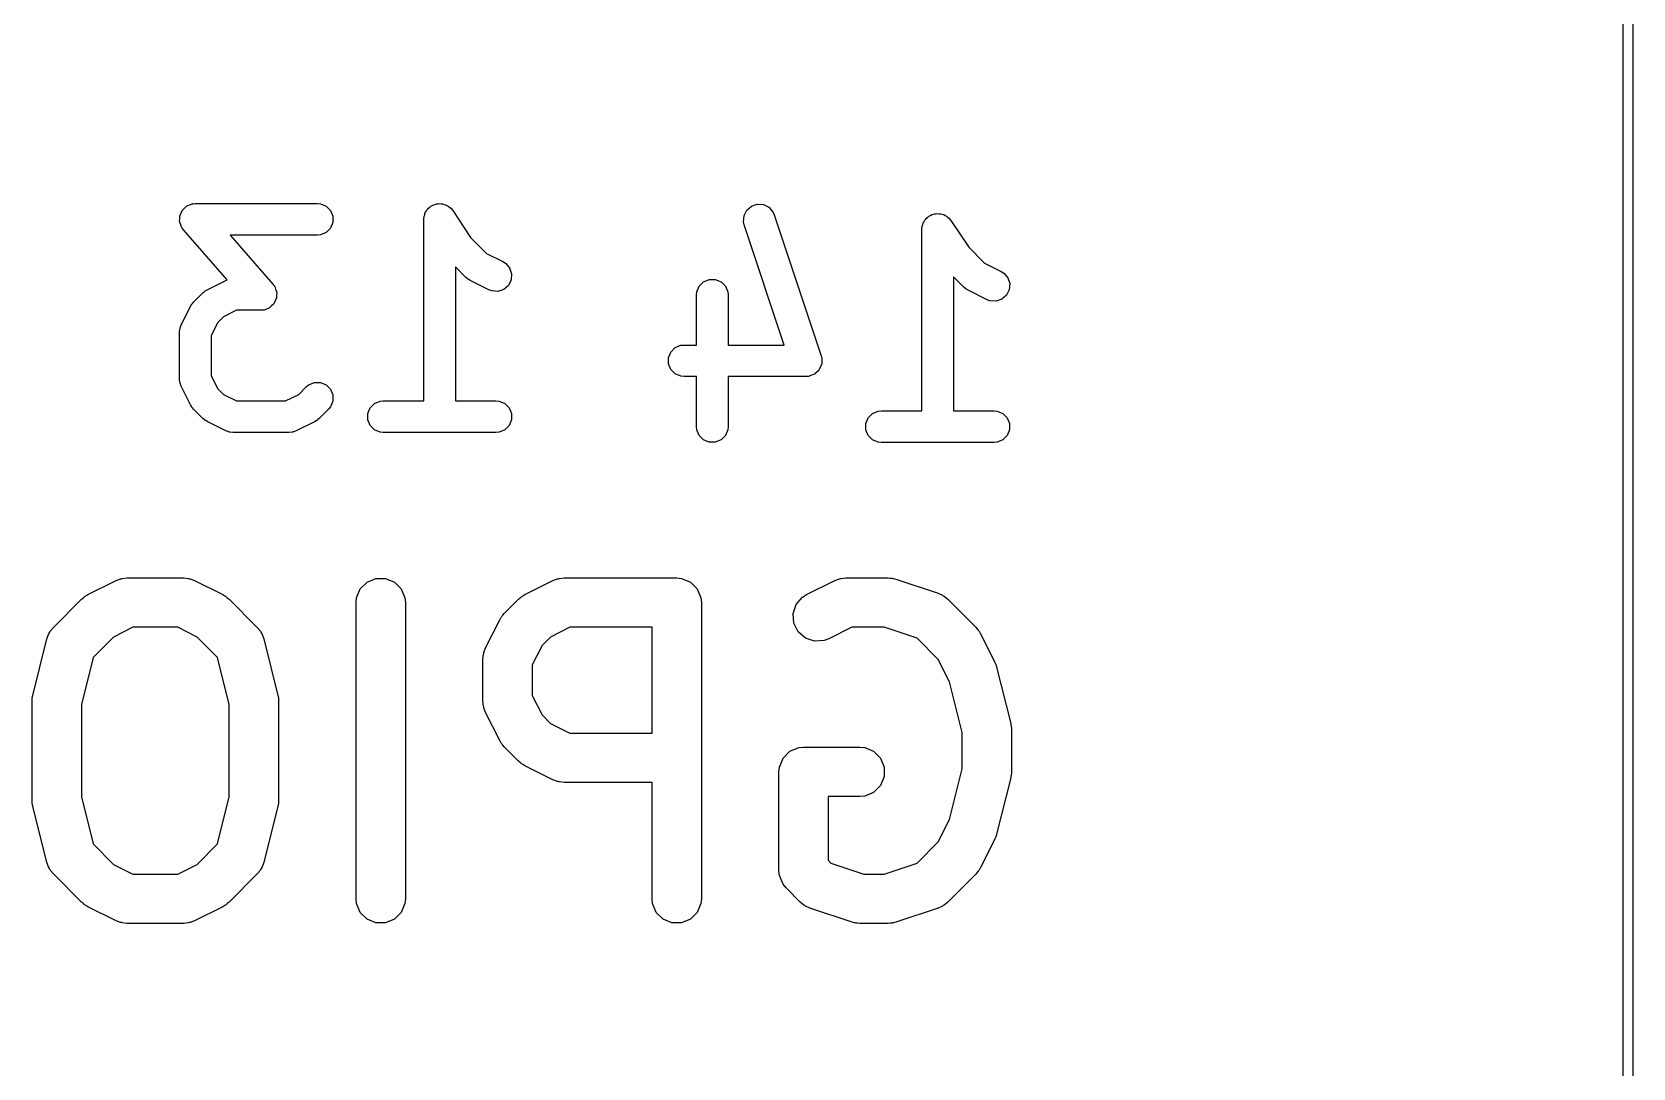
# Model space of a CAD drawing. Extents: x 89 to 178, y -115 to -57.
# Drawn here: x 163.91 to 172.03, y -68.54 to -63.29 of the extents above; entities that cross this region are included whole.
import ezdxf

# ---------------------------------------------------------------- set-up
doc = ezdxf.new("R2010")
doc.units = 0
doc.layers.add('BLACK', color=7, linetype='CONTINUOUS')

msp = doc.modelspace()

# ---------------------------------------------------------------- linework, layer by layer
at = {"layer": 'BLACK', "linetype": 'CONTINUOUS'}
for p, q in [((171.975, -90.3), (171.975091, -63.030772)), ((172.025092, -63.020889), (172.025, -90.275)), ((164.674681, -64.190527), (164.684458, -64.181971)), ((164.684458, -64.181971), (164.693649, -64.172781)), ((164.693649, -64.172781), (164.696141, -64.171748)), ((164.696141, -64.171748), (164.698172, -64.169972)), ((164.698172, -64.169972), (164.710485, -64.165807)), ((164.710485, -64.165807), (164.722488, -64.160836)), ((164.722488, -64.160836), (164.726292, -64.160461)), ((164.726292, -64.160461), (164.727742, -64.159971)), ((164.727742, -64.159971), (164.729846, -64.160111)), ((164.729846, -64.160111), (164.738095, -64.159299)), ((164.738095, -64.159299), (165.357142, -64.159299)), ((165.357142, -64.159299), (165.372749, -64.160836)), ((165.372749, -64.160836), (165.401588, -64.172781)), ((165.401588, -64.172781), (165.42366, -64.194853)), ((165.915274, -64.18925), (165.919681, -64.182671)), ((165.919681, -64.182671), (165.9262, -64.178325)), ((165.9262, -64.178325), (165.931744, -64.172781)), ((165.931744, -64.172781), (165.939063, -64.169749)), ((165.939063, -64.169749), (165.945652, -64.165357)), ((165.945652, -64.165357), (165.95334, -64.163835)), ((165.95334, -64.163835), (165.960583, -64.160836)), ((165.960583, -64.160836), (165.968501, -64.160836)), ((165.968501, -64.160836), (165.976274, -64.159298)), ((165.976274, -64.159298), (165.983963, -64.160836)), ((165.983963, -64.160836), (165.991797, -64.160836)), ((165.991797, -64.160836), (165.999112, -64.163865)), ((165.999112, -64.163865), (166.006882, -64.16542)), ((166.006882, -64.16542), (166.013394, -64.169781)), ((166.013394, -64.169781), (166.020636, -64.172781)), ((166.020636, -64.172781), (166.026238, -64.178383)), ((166.026238, -64.178383), (166.032818, -64.18279)), ((166.032818, -64.18279), (166.042645, -64.19479)), ((167.533228, -64.192631), (167.55681, -64.172179)), ((167.55681, -64.172179), (167.586422, -64.162308)), ((167.586422, -64.162308), (167.617558, -64.16452)), ((167.617558, -64.16452), (167.645477, -64.17848)), ((167.645477, -64.17848), (167.665929, -64.202062)), ((164.658767, -64.249652), (164.659632, -64.236681)), ((164.659632, -64.252209), (164.658767, -64.249652)), ((164.659632, -64.223692), (164.660664, -64.221199)), ((164.659632, -64.236681), (164.659632, -64.223692)), ((164.659632, -64.254906), (164.659632, -64.252209)), ((164.664603, -64.266908), (164.659632, -64.254906)), ((164.660664, -64.221199), (164.660844, -64.218507)), ((164.660844, -64.218507), (164.666603, -64.20686)), ((164.668768, -64.279222), (164.664603, -64.266908)), ((164.666603, -64.20686), (164.671577, -64.194853)), ((164.671577, -64.194853), (164.673485, -64.192944)), ((164.673485, -64.192944), (164.674681, -64.190527)), ((165.42366, -64.194853), (165.435605, -64.223692)), ((165.435605, -64.254906), (165.42366, -64.283745)), ((165.435605, -64.223692), (165.435605, -64.254906)), ((165.896189, -64.239215), (165.896207, -64.239123)), ((165.896195, -64.239246), (165.896189, -64.239215)), ((165.89619, -64.239299), (165.896195, -64.239246)), ((165.89619, -65.159299), (165.89619, -64.239299)), ((165.896207, -64.239123), (165.897727, -64.223692)), ((165.897727, -64.223692), (165.900756, -64.216376)), ((165.900756, -64.216376), (165.902311, -64.208607)), ((165.902311, -64.208607), (165.906672, -64.202094)), ((165.906672, -64.202094), (165.909672, -64.194853)), ((165.909672, -64.194853), (165.915274, -64.18925)), ((166.042645, -64.19479), (166.042708, -64.194853)), ((166.042708, -64.194853), (166.042719, -64.19488)), ((166.042719, -64.19488), (166.042754, -64.194923)), ((166.042754, -64.194923), (166.133596, -64.331186)), ((167.517056, -64.251686), (167.519268, -64.22055)), ((167.520533, -64.266978), (167.517056, -64.251686)), ((167.519268, -64.22055), (167.533228, -64.192631)), ((167.723529, -64.875965), (167.520533, -64.266978)), ((167.665929, -64.202062), (167.672323, -64.216382)), ((167.672323, -64.216382), (167.910418, -64.930666)), ((168.422727, -64.273692), (168.425756, -64.266376)), ((168.425756, -64.266376), (168.427311, -64.258607)), ((168.427311, -64.258607), (168.431672, -64.252094)), ((168.431672, -64.252094), (168.434672, -64.244853)), ((168.434672, -64.244853), (168.440274, -64.23925)), ((168.440274, -64.23925), (168.444681, -64.232671)), ((168.444681, -64.232671), (168.4512, -64.228325)), ((168.4512, -64.228325), (168.456744, -64.222781)), ((168.456744, -64.222781), (168.464063, -64.219749)), ((168.464063, -64.219749), (168.470652, -64.215357)), ((168.470652, -64.215357), (168.47834, -64.213835)), ((168.47834, -64.213835), (168.485583, -64.210836)), ((168.485583, -64.210836), (168.493501, -64.210836)), ((168.493501, -64.210836), (168.501274, -64.209298)), ((168.501274, -64.209298), (168.508963, -64.210836)), ((168.508963, -64.210836), (168.516797, -64.210836)), ((168.516797, -64.210836), (168.524112, -64.213865)), ((168.524112, -64.213865), (168.531882, -64.21542)), ((168.531882, -64.21542), (168.538394, -64.219781)), ((168.538394, -64.219781), (168.545636, -64.222781)), ((168.545636, -64.222781), (168.551238, -64.228383)), ((168.551238, -64.228383), (168.557818, -64.23279)), ((168.557818, -64.23279), (168.567645, -64.24479)), ((168.567645, -64.24479), (168.567708, -64.244853)), ((168.567708, -64.244853), (168.567719, -64.24488)), ((168.567719, -64.24488), (168.567754, -64.244923)), ((168.567754, -64.244923), (168.658596, -64.381186)), ((164.670991, -64.282332), (164.668768, -64.279222)), ((164.671577, -64.283745), (164.670991, -64.282332)), ((164.673067, -64.285235), (164.671577, -64.283745)), ((164.677889, -64.291979), (164.673067, -64.285235)), ((164.900078, -64.545909), (164.677889, -64.291979)), ((165.357142, -64.319299), (164.914396, -64.319299)), ((164.914396, -64.319299), (165.131634, -64.567571)), ((165.372749, -64.317762), (165.357142, -64.319299)), ((165.401588, -64.305817), (165.372749, -64.317762)), ((165.42366, -64.283745), (165.401588, -64.305817)), ((166.133596, -64.331186), (166.214055, -64.411646)), ((168.421189, -64.289215), (168.421207, -64.289123)), ((168.421195, -64.289246), (168.421189, -64.289215)), ((168.42119, -64.289299), (168.421195, -64.289246)), ((168.42119, -65.209299), (168.42119, -64.289299)), ((168.421207, -64.289123), (168.422727, -64.273692)), ((166.214055, -64.411646), (166.297681, -64.453459)), ((168.658596, -64.381186), (168.739055, -64.461646)), ((166.110098, -64.533963), (166.05619, -64.480055)), ((166.05619, -64.480055), (166.05619, -65.159299)), ((166.297681, -64.453459), (166.310953, -64.461813)), ((166.310953, -64.461813), (166.331405, -64.485394)), ((166.331405, -64.485394), (166.341276, -64.515007)), ((168.739055, -64.461646), (168.822681, -64.503459)), ((168.822681, -64.503459), (168.835953, -64.511813)), ((164.797556, -64.596316), (164.892794, -64.548697)), ((164.892794, -64.548697), (164.900078, -64.545909)), ((165.131634, -64.567571), (165.136455, -64.574314)), ((165.136455, -64.574314), (165.137946, -64.575805)), ((165.137946, -64.575805), (165.138531, -64.577217)), ((165.138531, -64.577217), (165.140755, -64.580328)), ((165.140755, -64.580328), (165.144919, -64.592641)), ((166.116232, -64.538998), (166.110098, -64.533963)), ((166.117617, -64.540594), (166.116232, -64.538998)), ((166.12002, -64.542107), (166.117617, -64.540594)), ((166.12222, -64.543912), (166.12002, -64.542107)), ((166.124174, -64.544721), (166.12222, -64.543912)), ((166.130889, -64.548948), (166.124174, -64.544721)), ((166.226127, -64.596567), (166.130889, -64.548948)), ((166.325103, -64.574062), (166.301522, -64.594514)), ((166.339063, -64.546143), (166.325103, -64.574062)), ((166.341276, -64.515007), (166.339063, -64.546143)), ((167.27987, -64.607025), (167.291815, -64.578186)), ((167.291815, -64.578186), (167.313887, -64.556114)), ((167.313887, -64.556114), (167.342726, -64.544169)), ((167.342726, -64.544169), (167.37394, -64.544169)), ((167.37394, -64.544169), (167.402779, -64.556114)), ((167.402779, -64.556114), (167.424851, -64.578186)), ((167.424851, -64.578186), (167.436796, -64.607025)), ((168.635098, -64.583963), (168.58119, -64.530055)), ((168.58119, -64.530055), (168.58119, -65.209299)), ((168.641232, -64.588998), (168.635098, -64.583963)), ((168.642617, -64.590594), (168.641232, -64.588998)), ((168.64502, -64.592107), (168.642617, -64.590594)), ((168.835953, -64.511813), (168.856405, -64.535394)), ((168.856405, -64.535394), (168.866276, -64.565007)), ((168.866276, -64.565007), (168.864063, -64.596143)), ((164.71416, -64.679712), (164.718386, -64.672997)), ((164.718386, -64.672997), (164.719196, -64.671043)), ((164.719196, -64.671043), (164.721001, -64.668843)), ((164.721001, -64.668843), (164.722514, -64.66644)), ((164.722514, -64.66644), (164.724108, -64.665057)), ((164.724108, -64.665057), (164.729145, -64.65892)), ((164.729145, -64.65892), (164.776764, -64.611302)), ((164.776764, -64.611302), (164.782898, -64.606267)), ((164.782898, -64.606267), (164.784284, -64.60467)), ((164.784284, -64.60467), (164.786692, -64.603154)), ((164.786692, -64.603154), (164.788887, -64.601353)), ((164.788887, -64.601353), (164.790837, -64.600545)), ((164.790837, -64.600545), (164.797556, -64.596316)), ((165.134842, -64.669023), (165.125064, -64.677578)), ((165.136037, -64.666605), (165.134842, -64.669023)), ((165.137946, -64.664697), (165.136037, -64.666605)), ((165.142919, -64.652689), (165.137946, -64.664697)), ((165.148679, -64.641043), (165.142919, -64.652689)), ((165.144919, -64.592641), (165.149891, -64.604644)), ((165.148858, -64.63835), (165.148679, -64.641043)), ((165.149891, -64.635858), (165.148858, -64.63835)), ((165.149891, -64.604644), (165.149891, -64.60734)), ((165.149891, -64.60734), (165.150756, -64.609898)), ((165.150756, -64.609898), (165.149891, -64.622868)), ((165.149891, -64.622868), (165.149891, -64.635858)), ((166.240773, -64.602172), (166.226127, -64.596567)), ((166.27191, -64.604385), (166.240773, -64.602172)), ((166.301522, -64.594514), (166.27191, -64.604385)), ((167.278333, -64.622632), (167.27987, -64.607025)), ((167.278333, -64.875965), (167.278333, -64.622632)), ((167.436796, -64.607025), (167.438333, -64.622632)), ((167.438333, -64.622632), (167.438333, -64.875965)), ((168.64722, -64.593912), (168.64502, -64.592107)), ((168.649174, -64.594721), (168.64722, -64.593912)), ((168.655889, -64.598948), (168.649174, -64.594721)), ((168.751127, -64.646567), (168.655889, -64.598948)), ((168.765773, -64.652172), (168.751127, -64.646567)), ((168.79691, -64.654385), (168.765773, -64.652172)), ((168.826522, -64.644514), (168.79691, -64.654385)), ((168.850103, -64.624062), (168.826522, -64.644514)), ((168.864063, -64.596143), (168.850103, -64.624062)), ((164.666541, -64.77495), (164.71416, -64.679712)), ((164.880722, -64.733617), (164.851461, -64.762879)), ((164.947456, -64.700251), (164.880722, -64.733617)), ((165.071428, -64.700251), (164.947456, -64.700251)), ((165.079676, -64.699438), (165.071428, -64.700251)), ((165.081781, -64.699579), (165.079676, -64.699438)), ((165.08323, -64.699088), (165.081781, -64.699579)), ((165.087035, -64.698714), (165.08323, -64.699088)), ((165.099037, -64.693742), (165.087035, -64.698714)), ((165.111351, -64.689578), (165.099037, -64.693742)), ((165.113381, -64.687801), (165.111351, -64.689578)), ((165.115874, -64.686769), (165.113381, -64.687801)), ((165.125064, -64.677578), (165.115874, -64.686769)), ((164.658095, -64.810727), (164.659632, -64.79512)), ((164.658095, -65.048822), (164.658095, -64.810727)), ((164.659632, -64.79512), (164.660732, -64.792463)), ((164.660732, -64.792463), (164.660936, -64.789597)), ((164.660936, -64.789597), (164.666541, -64.77495)), ((164.851461, -64.762879), (164.818095, -64.829612)), ((164.818095, -64.829612), (164.818095, -65.029937)), ((167.137013, -64.940358), (167.148958, -64.911519)), ((167.148958, -64.911519), (167.17103, -64.889447)), ((167.17103, -64.889447), (167.199869, -64.877502)), ((167.199869, -64.877502), (167.215476, -64.875965)), ((167.215476, -64.875965), (167.278333, -64.875965)), ((167.438333, -64.875965), (167.723529, -64.875965)), ((167.137013, -64.971572), (167.137013, -64.940358)), ((167.148958, -65.000411), (167.137013, -64.971572)), ((167.905949, -64.98856), (167.901041, -65.000411)), ((167.911682, -64.977095), (167.905949, -64.98856)), ((167.910418, -64.930666), (167.912178, -64.938408)), ((167.911885, -64.974228), (167.911682, -64.977095)), ((167.912986, -64.971572), (167.911885, -64.974228)), ((167.912178, -64.938408), (167.912986, -64.940358)), ((167.912986, -64.940358), (167.912986, -64.94196)), ((167.912986, -64.94196), (167.913895, -64.945958)), ((167.913895, -64.945958), (167.912986, -64.958747)), ((167.912986, -64.958747), (167.912986, -64.971572)), ((164.659632, -65.064429), (164.658095, -65.048822)), ((164.660732, -65.067085), (164.659632, -65.064429)), ((164.660936, -65.069952), (164.660732, -65.067085)), ((164.666541, -65.084599), (164.660936, -65.069952)), ((164.818095, -65.029937), (164.851462, -65.096671)), ((165.300573, -65.087492), (165.312695, -65.077543)), ((165.312695, -65.077543), (165.341534, -65.065597)), ((165.341534, -65.065597), (165.372748, -65.065597)), ((165.372748, -65.065597), (165.401587, -65.077542)), ((165.401587, -65.077542), (165.423659, -65.099613)), ((167.17103, -65.022483), (167.148958, -65.000411)), ((167.199869, -65.034428), (167.17103, -65.022483)), ((167.215476, -65.035965), (167.199869, -65.034428)), ((167.278333, -65.035965), (167.215476, -65.035965)), ((167.278333, -65.289299), (167.278333, -65.035965)), ((167.834523, -65.035965), (167.438333, -65.035965)), ((167.438333, -65.035965), (167.438333, -65.289299)), ((167.842426, -65.035186), (167.834523, -65.035965)), ((167.844529, -65.035336), (167.842426, -65.035186)), ((167.846046, -65.03483), (167.844529, -65.035336)), ((167.85013, -65.034428), (167.846046, -65.03483)), ((167.861984, -65.029517), (167.85013, -65.034428)), ((167.874141, -65.025466), (167.861984, -65.029517)), ((167.876311, -65.023583), (167.874141, -65.025466)), ((167.878969, -65.022483), (167.876311, -65.023583)), ((167.888041, -65.01341), (167.878969, -65.022483)), ((167.897723, -65.005014), (167.888041, -65.01341)), ((167.899007, -65.002444), (167.897723, -65.005014)), ((167.901041, -65.000411), (167.899007, -65.002444)), ((164.71416, -65.179837), (164.666541, -65.084599)), ((164.851462, -65.096671), (164.880722, -65.125932)), ((164.880722, -65.125932), (164.947456, -65.159299)), ((164.947456, -65.159299), (165.1954, -65.159299)), ((165.1954, -65.159299), (165.262133, -65.125932)), ((165.262133, -65.125932), (165.300573, -65.087492)), ((165.423659, -65.099613), (165.435605, -65.128452)), ((165.435605, -65.159667), (165.42366, -65.188505)), ((165.435605, -65.128452), (165.435605, -65.159667)), ((165.674869, -65.160836), (165.690476, -65.159299)), ((165.690476, -65.159299), (165.89619, -65.159299)), ((166.05619, -65.159299), (166.261904, -65.159299)), ((166.261904, -65.159299), (166.277511, -65.160836)), ((164.718387, -65.186553), (164.71416, -65.179837)), ((164.719196, -65.188505), (164.718387, -65.186553)), ((164.720998, -65.190701), (164.719196, -65.188505)), ((164.722514, -65.193109), (164.720998, -65.190701)), ((164.724111, -65.194494), (164.722514, -65.193109)), ((164.729145, -65.200628), (164.724111, -65.194494)), ((164.776764, -65.248248), (164.729145, -65.200628)), ((165.413711, -65.200628), (165.366092, -65.248248)), ((165.42366, -65.188505), (165.413711, -65.200628)), ((165.612013, -65.223692), (165.623958, -65.194853)), ((165.612013, -65.254906), (165.612013, -65.223692)), ((165.623958, -65.194853), (165.64603, -65.172781)), ((165.64603, -65.172781), (165.674869, -65.160836)), ((166.277511, -65.160836), (166.30635, -65.172781)), ((166.30635, -65.172781), (166.328422, -65.194853)), ((166.328422, -65.194853), (166.340367, -65.223692)), ((166.340367, -65.223692), (166.340367, -65.254906)), ((168.148958, -65.244853), (168.17103, -65.222781)), ((168.17103, -65.222781), (168.199869, -65.210836)), ((168.199869, -65.210836), (168.215476, -65.209299)), ((168.215476, -65.209299), (168.42119, -65.209299)), ((168.58119, -65.209299), (168.786904, -65.209299)), ((168.786904, -65.209299), (168.802511, -65.210836)), ((168.802511, -65.210836), (168.83135, -65.222781)), ((168.83135, -65.222781), (168.853422, -65.244853)), ((164.782899, -65.253283), (164.776764, -65.248248)), ((164.784284, -65.25488), (164.782899, -65.253283)), ((164.786688, -65.256393), (164.784284, -65.25488)), ((164.788886, -65.258197), (164.786688, -65.256393)), ((164.790838, -65.259005), (164.788886, -65.258197)), ((164.797556, -65.263234), (164.790838, -65.259005)), ((164.892794, -65.310853), (164.797556, -65.263234)), ((164.90744, -65.316458), (164.892794, -65.310853)), ((164.910307, -65.316661), (164.90744, -65.316458)), ((164.912964, -65.317762), (164.910307, -65.316661)), ((164.928571, -65.319299), (164.912964, -65.317762)), ((165.214285, -65.319299), (164.928571, -65.319299)), ((165.229892, -65.317762), (165.214285, -65.319299)), ((165.232548, -65.316661), (165.229892, -65.317762)), ((165.235415, -65.316458), (165.232548, -65.316661)), ((165.250062, -65.310853), (165.235415, -65.316458)), ((165.3453, -65.263234), (165.250062, -65.310853)), ((165.352017, -65.259005), (165.3453, -65.263234)), ((165.35397, -65.258197), (165.352017, -65.259005)), ((165.356167, -65.256393), (165.35397, -65.258197)), ((165.358572, -65.25488), (165.356167, -65.256393)), ((165.359956, -65.253283), (165.358572, -65.25488)), ((165.366092, -65.248248), (165.359956, -65.253283)), ((165.623958, -65.283745), (165.612013, -65.254906)), ((165.64603, -65.305817), (165.623958, -65.283745)), ((165.674869, -65.317762), (165.64603, -65.305817)), ((165.690476, -65.319299), (165.674869, -65.317762)), ((166.261904, -65.319299), (165.690476, -65.319299)), ((166.277511, -65.317762), (166.261904, -65.319299)), ((166.30635, -65.305817), (166.277511, -65.317762)), ((166.328422, -65.283745), (166.30635, -65.305817)), ((166.340367, -65.254906), (166.328422, -65.283745)), ((167.27987, -65.304906), (167.278333, -65.289299)), ((167.291815, -65.333745), (167.27987, -65.304906)), ((167.436796, -65.304906), (167.424851, -65.333745)), ((167.438333, -65.289299), (167.436796, -65.304906)), ((168.137013, -65.273692), (168.148958, -65.244853)), ((168.137013, -65.304906), (168.137013, -65.273692)), ((168.148958, -65.333745), (168.137013, -65.304906)), ((168.853422, -65.244853), (168.865367, -65.273692)), ((168.865367, -65.304906), (168.853422, -65.333745)), ((168.865367, -65.273692), (168.865367, -65.304906)), ((167.313887, -65.355817), (167.291815, -65.333745)), ((167.342726, -65.367762), (167.313887, -65.355817)), ((167.37394, -65.367762), (167.342726, -65.367762)), ((167.402779, -65.355817), (167.37394, -65.367762)), ((167.424851, -65.333745), (167.402779, -65.355817)), ((168.17103, -65.355817), (168.148958, -65.333745)), ((168.199869, -65.367762), (168.17103, -65.355817)), ((168.215476, -65.369299), (168.199869, -65.367762)), ((168.786904, -65.369299), (168.215476, -65.369299)), ((168.802511, -65.367762), (168.786904, -65.369299)), ((168.83135, -65.355817), (168.802511, -65.367762)), ((168.853422, -65.333745), (168.83135, -65.355817)), ((164.19391, -66.140554), (164.336767, -66.069125)), ((164.336767, -66.069125), (164.359652, -66.060367)), ((164.359652, -66.060367), (164.364134, -66.060048)), ((164.364134, -66.060048), (164.368283, -66.05833)), ((164.368283, -66.05833), (164.392669, -66.055928)), ((164.392669, -66.055928), (164.678383, -66.055928)), ((164.678383, -66.055928), (164.702769, -66.05833)), ((164.702769, -66.05833), (164.706917, -66.060048)), ((164.706917, -66.060048), (164.711399, -66.060367)), ((164.711399, -66.060367), (164.734285, -66.069125)), ((164.734285, -66.069125), (164.877143, -66.140554)), ((165.555786, -66.156542), (165.57445, -66.111482)), ((165.57445, -66.111482), (165.608938, -66.076994)), ((165.608938, -66.076994), (165.653998, -66.05833)), ((165.653998, -66.05833), (165.70277, -66.05833)), ((165.70277, -66.05833), (165.74783, -66.076994)), ((165.74783, -66.076994), (165.782318, -66.111482)), ((165.782318, -66.111482), (165.800982, -66.156542)), ((166.408196, -66.140554), (166.551053, -66.069125)), ((166.551053, -66.069125), (166.573938, -66.060367)), ((166.573938, -66.060367), (166.57842, -66.060048)), ((166.57842, -66.060048), (166.582569, -66.05833)), ((166.582569, -66.05833), (166.606955, -66.055928)), ((166.606955, -66.055928), (167.178384, -66.055928)), ((167.178384, -66.055928), (167.20277, -66.05833)), ((167.20277, -66.05833), (167.24783, -66.076994)), ((167.24783, -66.076994), (167.282318, -66.111482)), ((167.282318, -66.111482), (167.300982, -66.156542)), ((167.836767, -66.140554), (167.979625, -66.069125)), ((167.979625, -66.069125), (168.002511, -66.060367)), ((168.002511, -66.060367), (168.006992, -66.060048)), ((168.006992, -66.060048), (168.011141, -66.05833)), ((168.011141, -66.05833), (168.035527, -66.055928)), ((168.035527, -66.055928), (168.249812, -66.055928)), ((168.249812, -66.055928), (168.262155, -66.057143)), ((168.262155, -66.057143), (168.265446, -66.05691)), ((168.265446, -66.05691), (168.269775, -66.057894)), ((168.269775, -66.057894), (168.274198, -66.05833)), ((168.274198, -66.05833), (168.277248, -66.059593)), ((168.277248, -66.059593), (168.289341, -66.062343)), ((168.289341, -66.062343), (168.503626, -66.133772)), ((164.018567, -66.306826), (164.161423, -66.163969)), ((164.161423, -66.163969), (164.171011, -66.156099)), ((164.171011, -66.156099), (164.173173, -66.153608)), ((164.173173, -66.153608), (164.17693, -66.151242)), ((164.17693, -66.151242), (164.180365, -66.148424)), ((164.180365, -66.148424), (164.183415, -66.14716)), ((164.183415, -66.14716), (164.19391, -66.140554)), ((164.877143, -66.140554), (164.887639, -66.147161)), ((164.887639, -66.147161), (164.890687, -66.148424)), ((164.890687, -66.148424), (164.894118, -66.15124)), ((164.894118, -66.15124), (164.89788, -66.153608)), ((164.89788, -66.153608), (164.900043, -66.156102)), ((164.900043, -66.156102), (164.909629, -66.163969)), ((164.909629, -66.163969), (165.052486, -66.306825)), ((165.553384, -66.180928), (165.555786, -66.156542)), ((165.553384, -67.680928), (165.553384, -66.180928)), ((165.800982, -66.156542), (165.803384, -66.180928)), ((165.803384, -66.180928), (165.803384, -67.680928)), ((166.304281, -66.235396), (166.37571, -66.163968)), ((166.37571, -66.163968), (166.385298, -66.156099)), ((166.385298, -66.156099), (166.387459, -66.153608)), ((166.387459, -66.153608), (166.391215, -66.151243)), ((166.391215, -66.151243), (166.394652, -66.148423)), ((166.394652, -66.148423), (166.397703, -66.147159)), ((166.397703, -66.147159), (166.408196, -66.140554)), ((167.300982, -66.156542), (167.303384, -66.180928)), ((167.303384, -66.180928), (167.303384, -67.680928)), ((167.76865, -66.236723), (167.784074, -66.190453)), ((167.784074, -66.190453), (167.81603, -66.153608)), ((167.81603, -66.153608), (167.836767, -66.140554)), ((168.503626, -66.133772), (168.526001, -66.143762)), ((168.526001, -66.143762), (168.529394, -66.146705)), ((168.529394, -66.146705), (168.533544, -66.148424)), ((168.533544, -66.148424), (168.552486, -66.163969)), ((168.552486, -66.163969), (168.695343, -66.306825)), ((166.209437, -66.410741), (166.280866, -66.267883)), ((166.280866, -66.267883), (166.287472, -66.257388)), ((166.287472, -66.257388), (166.288736, -66.254338)), ((166.288736, -66.254338), (166.291554, -66.250903)), ((166.291554, -66.250903), (166.29392, -66.247146)), ((166.29392, -66.247146), (166.296411, -66.244984)), ((166.296411, -66.244984), (166.304281, -66.235396)), ((167.772108, -66.285373), (167.76865, -66.236723)), ((167.79392, -66.328996), (167.772108, -66.285373)), ((163.914258, -66.650611), (163.985687, -66.364897)), ((163.985687, -66.364897), (163.993932, -66.341822)), ((163.993932, -66.341822), (163.999465, -66.334353)), ((163.999465, -66.334353), (164.003022, -66.325768)), ((164.003022, -66.325768), (164.018567, -66.306826)), ((164.323857, -66.355087), (164.219826, -66.459119)), ((164.422177, -66.305928), (164.323857, -66.355087)), ((164.648875, -66.305928), (164.422177, -66.305928)), ((164.747196, -66.355088), (164.648875, -66.305928)), ((164.851227, -66.45912), (164.747196, -66.355088)), ((165.052486, -66.306825), (165.068031, -66.325767)), ((165.068031, -66.325767), (165.071588, -66.334354)), ((165.071588, -66.334354), (165.077121, -66.341822)), ((165.077121, -66.341822), (165.085366, -66.364897)), ((165.085366, -66.364897), (165.156794, -66.650611)), ((166.538143, -66.355088), (166.4954, -66.39783)), ((166.636463, -66.305928), (166.538143, -66.355088)), ((167.053384, -66.305928), (166.636463, -66.305928)), ((167.053384, -66.841642), (167.053384, -66.305928)), ((167.830765, -66.360952), (167.79392, -66.328996)), ((167.877035, -66.376376), (167.830765, -66.360952)), ((167.925685, -66.372918), (167.877035, -66.376376)), ((167.948571, -66.36416), (167.925685, -66.372918)), ((168.065035, -66.305928), (167.948571, -66.36416)), ((168.229528, -66.305928), (168.065035, -66.305928)), ((168.396575, -66.36161), (168.229528, -66.305928)), ((168.504224, -66.469259), (168.396575, -66.36161)), ((168.695343, -66.306825), (168.703212, -66.316413)), ((168.703212, -66.316413), (168.705704, -66.318575)), ((168.705704, -66.318575), (168.708069, -66.322332)), ((168.708069, -66.322332), (168.710888, -66.325767)), ((168.710888, -66.325767), (168.712151, -66.328817)), ((168.712151, -66.328817), (168.718758, -66.339312)), ((168.718758, -66.339312), (168.790187, -66.482169)), ((166.196241, -66.466642), (166.198643, -66.442256)), ((166.198643, -66.442256), (166.200361, -66.438107)), ((166.200361, -66.438107), (166.20068, -66.433626)), ((166.20068, -66.433626), (166.209437, -66.410741)), ((166.4954, -66.39783), (166.446241, -66.49615)), ((164.219826, -66.459119), (164.160526, -66.696317)), ((164.910526, -66.696316), (164.851227, -66.45912)), ((166.196241, -66.680928), (166.196241, -66.466642)), ((166.446241, -66.49615), (166.446241, -66.651419)), ((168.560443, -66.581698), (168.504224, -66.469259)), ((168.790187, -66.482169), (168.79087, -66.483954)), ((168.79087, -66.483954), (168.791407, -66.484679)), ((168.791407, -66.484679), (168.795059, -66.494899)), ((168.795059, -66.494899), (168.798945, -66.505054)), ((168.798945, -66.505054), (168.799009, -66.505954)), ((168.799009, -66.505954), (168.799652, -66.507754)), ((168.799652, -66.507754), (168.87108, -66.793468)), ((168.624812, -66.839173), (168.560443, -66.581698)), ((163.910526, -66.680928), (163.910945, -66.676673)), ((163.910526, -67.180928), (163.910526, -66.680928)), ((163.910674, -66.674851), (163.912023, -66.665721)), ((163.910945, -66.676673), (163.910674, -66.674851)), ((163.912023, -66.665721), (163.912928, -66.656542)), ((163.912928, -66.656542), (163.913632, -66.65484)), ((163.913632, -66.65484), (163.914258, -66.650611)), ((164.160526, -66.696317), (164.160526, -67.165538)), ((164.910526, -67.165539), (164.910526, -66.696316)), ((165.156794, -66.650611), (165.157419, -66.65484)), ((165.157419, -66.65484), (165.158124, -66.656542)), ((165.158124, -66.656542), (165.159028, -66.665723)), ((165.159028, -66.665723), (165.160378, -66.674852)), ((165.160378, -66.674852), (165.160106, -66.676673)), ((165.160106, -66.676673), (165.160526, -66.680928)), ((165.160526, -66.680928), (165.160526, -67.180928)), ((166.198643, -66.705314), (166.196241, -66.680928)), ((166.446241, -66.651419), (166.495402, -66.749742)), ((166.200361, -66.709462), (166.198643, -66.705314)), ((166.20068, -66.713944), (166.200361, -66.709462)), ((166.209437, -66.736829), (166.20068, -66.713944)), ((166.280866, -66.879687), (166.209437, -66.736829)), ((166.495402, -66.749742), (166.538141, -66.792481)), ((166.538141, -66.792481), (166.636463, -66.841642)), ((166.636463, -66.841642), (167.053384, -66.841642)), ((168.624812, -67.022682), (168.624812, -66.839173)), ((168.87108, -66.793468), (168.871705, -66.797697)), ((168.871705, -66.797697), (168.87241, -66.799399)), ((168.87241, -66.799399), (168.873314, -66.80858)), ((168.873314, -66.80858), (168.874664, -66.817709)), ((168.874664, -66.817709), (168.874392, -66.81953)), ((168.874392, -66.81953), (168.874812, -66.823785)), ((168.874812, -66.823785), (168.874812, -67.038071)), ((166.287473, -66.890183), (166.280866, -66.879687)), ((166.288736, -66.893231), (166.287473, -66.890183)), ((166.291552, -66.896662), (166.288736, -66.893231)), ((166.29392, -66.900424), (166.291552, -66.896662)), ((166.296414, -66.902587), (166.29392, -66.900424)), ((166.304281, -66.912173), (166.296414, -66.902587)), ((166.37571, -66.983602), (166.304281, -66.912173)), ((167.717307, -66.968625), (167.751795, -66.934137)), ((167.751795, -66.934137), (167.796855, -66.915473)), ((167.796855, -66.915473), (167.821241, -66.913071)), ((167.821241, -66.913071), (168.106955, -66.913071)), ((168.106955, -66.913071), (168.131341, -66.915473)), ((168.131341, -66.915473), (168.176401, -66.934137)), ((168.176401, -66.934137), (168.210889, -66.968625)), ((166.385295, -66.991468), (166.37571, -66.983602)), ((166.387459, -66.993963), (166.385295, -66.991468)), ((166.39122, -66.996331), (166.387459, -66.993963)), ((166.394652, -66.999147), (166.39122, -66.996331)), ((166.397698, -67.000408), (166.394652, -66.999147)), ((166.408197, -67.007018), (166.397698, -67.000408)), ((166.551054, -67.078446), (166.408197, -67.007018)), ((167.696241, -67.038071), (167.698643, -67.013685)), ((167.698643, -67.013685), (167.717307, -66.968625)), ((168.210889, -66.968625), (168.229553, -67.013685)), ((168.229553, -67.013685), (168.229553, -67.062457)), ((168.560443, -67.280157), (168.624812, -67.022682)), ((166.57394, -67.087203), (166.551054, -67.078446)), ((166.578419, -67.087521), (166.57394, -67.087203)), ((166.582569, -67.08924), (166.578419, -67.087521)), ((166.606955, -67.091642), (166.582569, -67.08924)), ((167.053384, -67.091642), (166.606955, -67.091642)), ((167.053384, -67.680928), (167.053384, -67.091642)), ((167.696241, -67.538071), (167.696241, -67.038071)), ((168.229553, -67.062457), (168.210889, -67.107517)), ((168.87108, -67.068388), (168.799652, -67.354102)), ((168.871705, -67.064158), (168.87108, -67.068388)), ((168.87241, -67.062457), (168.871705, -67.064158)), ((168.873314, -67.053275), (168.87241, -67.062457)), ((168.874664, -67.044147), (168.873314, -67.053275)), ((168.874812, -67.038071), (168.874392, -67.042325)), ((168.874392, -67.042325), (168.874664, -67.044147)), ((163.910945, -67.185182), (163.910526, -67.180928)), ((163.910674, -67.187005), (163.910945, -67.185182)), ((163.912023, -67.196134), (163.910674, -67.187005)), ((164.160526, -67.165538), (164.219825, -67.402736)), ((164.851227, -67.402735), (164.910526, -67.165539)), ((165.160378, -67.187004), (165.159028, -67.196132)), ((165.160526, -67.180928), (165.160106, -67.185182)), ((165.160106, -67.185182), (165.160378, -67.187004)), ((168.106955, -67.163071), (167.946241, -67.163071)), ((167.946241, -67.163071), (167.946241, -67.486294)), ((168.131341, -67.160669), (168.106955, -67.163071)), ((168.176401, -67.142005), (168.131341, -67.160669)), ((168.210889, -67.107517), (168.176401, -67.142005)), ((163.912928, -67.205314), (163.912023, -67.196134)), ((163.913632, -67.207015), (163.912928, -67.205314)), ((163.914258, -67.211245), (163.913632, -67.207015)), ((163.985687, -67.496959), (163.914258, -67.211245)), ((165.156794, -67.211245), (165.085366, -67.496959)), ((165.157419, -67.207015), (165.156794, -67.211245)), ((165.158124, -67.205314), (165.157419, -67.207015)), ((165.159028, -67.196132), (165.158124, -67.205314)), ((168.504224, -67.392596), (168.560443, -67.280157)), ((164.219825, -67.402736), (164.323857, -67.506768)), ((164.747196, -67.506767), (164.851227, -67.402735)), ((168.396575, -67.500245), (168.504224, -67.392596)), ((168.790187, -67.379687), (168.718758, -67.522544)), ((168.79087, -67.377901), (168.790187, -67.379687)), ((168.791407, -67.377177), (168.79087, -67.377901)), ((168.795059, -67.366956), (168.791407, -67.377177)), ((168.798945, -67.356802), (168.795059, -67.366956)), ((168.799009, -67.355901), (168.798945, -67.356802)), ((168.799652, -67.354102), (168.799009, -67.355901)), ((163.993932, -67.520034), (163.985687, -67.496959)), ((164.323857, -67.506768), (164.422177, -67.555928)), ((164.648874, -67.555928), (164.747196, -67.506767)), ((165.085366, -67.496959), (165.077121, -67.520034)), ((167.946241, -67.486294), (167.960191, -67.500245)), ((167.960191, -67.500245), (168.127241, -67.555928)), ((168.229526, -67.555928), (168.396575, -67.500245)), ((163.999464, -67.5275), (163.993932, -67.520034)), ((164.003021, -67.536088), (163.999464, -67.5275)), ((164.018566, -67.55503), (164.003021, -67.536088)), ((164.161423, -67.697888), (164.018566, -67.55503)), ((164.422177, -67.555928), (164.648874, -67.555928)), ((165.052487, -67.55503), (164.90963, -67.697888)), ((165.068032, -67.536088), (165.052487, -67.55503)), ((165.071588, -67.5275), (165.068032, -67.536088)), ((165.077121, -67.520034), (165.071588, -67.5275)), ((167.698643, -67.562457), (167.696241, -67.538071)), ((167.717307, -67.607517), (167.698643, -67.562457)), ((168.127241, -67.555928), (168.229526, -67.555928)), ((168.695344, -67.55503), (168.552487, -67.697888)), ((168.703212, -67.545441), (168.695344, -67.55503)), ((168.705704, -67.543281), (168.703212, -67.545441)), ((168.708068, -67.539524), (168.705704, -67.543281)), ((168.710889, -67.536088), (168.708068, -67.539524)), ((168.712152, -67.533036), (168.710889, -67.536088)), ((168.718758, -67.522544), (168.712152, -67.533036)), ((167.732852, -67.626459), (167.717307, -67.607517)), ((167.80428, -67.697888), (167.732852, -67.626459)), ((164.171011, -67.705757), (164.161423, -67.697888)), ((164.173173, -67.708249), (164.171011, -67.705757)), ((164.17693, -67.710614), (164.173173, -67.708249)), ((164.180365, -67.713433), (164.17693, -67.710614)), ((164.183414, -67.714696), (164.180365, -67.713433)), ((164.193911, -67.721304), (164.183414, -67.714696)), ((164.336768, -67.792732), (164.193911, -67.721304)), ((164.877142, -67.721304), (164.734284, -67.792732)), ((164.887641, -67.714695), (164.877142, -67.721304)), ((164.890688, -67.713433), (164.887641, -67.714695)), ((164.894118, -67.710617), (164.890688, -67.713433)), ((164.89788, -67.70825), (164.894118, -67.710617)), ((164.900044, -67.705754), (164.89788, -67.70825)), ((164.90963, -67.697888), (164.900044, -67.705754)), ((165.555786, -67.705314), (165.553384, -67.680928)), ((165.57445, -67.750374), (165.555786, -67.705314)), ((165.608938, -67.784862), (165.57445, -67.750374)), ((165.782318, -67.750374), (165.74783, -67.784862)), ((165.800982, -67.705314), (165.782318, -67.750374)), ((165.803384, -67.680928), (165.800982, -67.705314)), ((167.055786, -67.705314), (167.053384, -67.680928)), ((167.07445, -67.750374), (167.055786, -67.705314)), ((167.108938, -67.784862), (167.07445, -67.750374)), ((167.282318, -67.750374), (167.24783, -67.784862)), ((167.300982, -67.705314), (167.282318, -67.750374)), ((167.303384, -67.680928), (167.300982, -67.705314)), ((167.823222, -67.713433), (167.80428, -67.697888)), ((167.827373, -67.715152), (167.823222, -67.713433)), ((167.830766, -67.718095), (167.827373, -67.715152)), ((167.853141, -67.728086), (167.830766, -67.718095)), ((168.067427, -67.799514), (167.853141, -67.728086)), ((168.503626, -67.728086), (168.28934, -67.799514)), ((168.526001, -67.718095), (168.503626, -67.728086)), ((168.529393, -67.715152), (168.526001, -67.718095)), ((168.533545, -67.713433), (168.529393, -67.715152)), ((168.552487, -67.697888), (168.533545, -67.713433)), ((164.359654, -67.801489), (164.336768, -67.792732)), ((164.364133, -67.801807), (164.359654, -67.801489)), ((164.368283, -67.803526), (164.364133, -67.801807)), ((164.392669, -67.805928), (164.368283, -67.803526)), ((164.678383, -67.805928), (164.392669, -67.805928)), ((164.702769, -67.803526), (164.678383, -67.805928)), ((164.706918, -67.801807), (164.702769, -67.803526)), ((164.711398, -67.801489), (164.706918, -67.801807)), ((164.734284, -67.792732), (164.711398, -67.801489)), ((165.653998, -67.803526), (165.608938, -67.784862)), ((165.70277, -67.803526), (165.653998, -67.803526)), ((165.74783, -67.784862), (165.70277, -67.803526)), ((167.153998, -67.803526), (167.108938, -67.784862)), ((167.20277, -67.803526), (167.153998, -67.803526)), ((167.24783, -67.784862), (167.20277, -67.803526)), ((168.07952, -67.802263), (168.067427, -67.799514)), ((168.082569, -67.803526), (168.07952, -67.802263)), ((168.08699, -67.803961), (168.082569, -67.803526)), ((168.091321, -67.804946), (168.08699, -67.803961)), ((168.094611, -67.804712), (168.091321, -67.804946)), ((168.106955, -67.805928), (168.094611, -67.804712)), ((168.249812, -67.805928), (168.106955, -67.805928)), ((168.262155, -67.804712), (168.249812, -67.805928)), ((168.265446, -67.804946), (168.262155, -67.804712)), ((168.269776, -67.803961), (168.265446, -67.804946)), ((168.274198, -67.803526), (168.269776, -67.803961)), ((168.277246, -67.802263), (168.274198, -67.803526)), ((168.28934, -67.799514), (168.277246, -67.802263))]:
    msp.add_line(p, q, dxfattribs=at)

doc.saveas('drawing.dxf')
